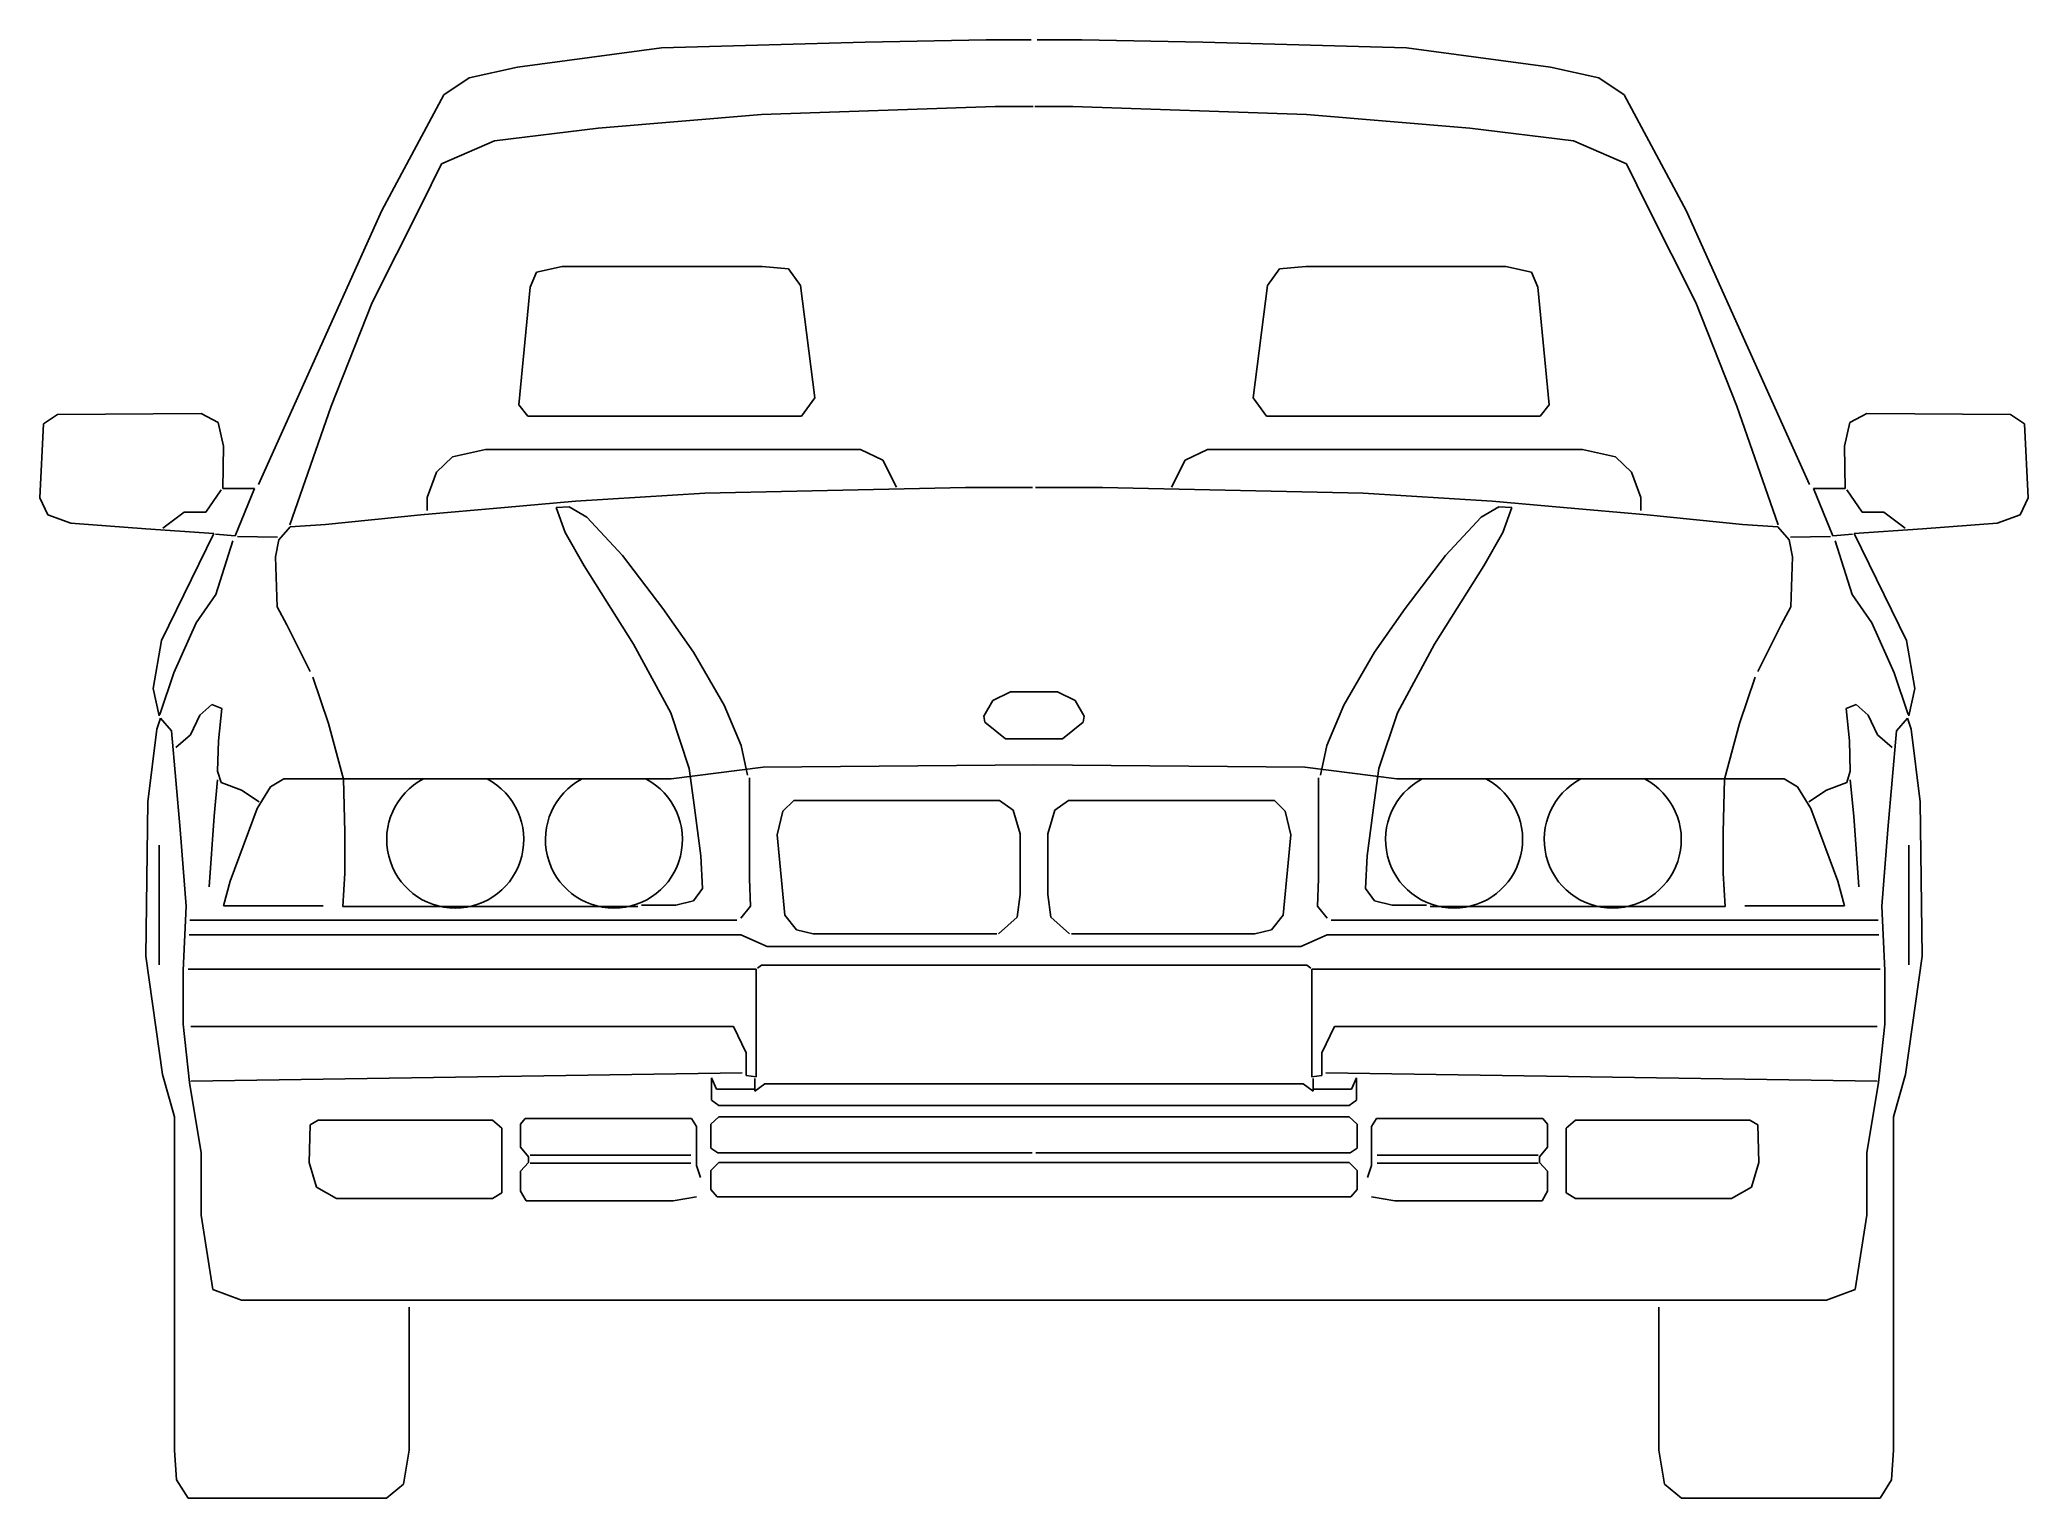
# Model space of a CAD drawing. Extents: x 0 to 1.89, y 0 to 1.39.
import ezdxf

# ---------------------------------------------------------------- set-up
doc = ezdxf.new("R2010")
doc.units = 0
doc.layers.get('0').update_dxf_attribs({"linetype": 'CONTINUOUS'})

msp = doc.modelspace()

# ---------------------------------------------------------------- linework, layer by layer
at = {"color": 0, "linetype": 'BYBLOCK'}
for p, q in [((0.4504, 1.3617), (0.5871, 1.3802)), ((0.5871, 1.3802), (0.7806, 1.3857)), ((0.7806, 1.3857), (0.8953, 1.3879)), ((0.8953, 1.3879), (0.938, 1.3879)), ((0.9864, 1.3879), (0.9437, 1.3879)), ((1.1011, 1.3857), (0.9864, 1.3879)), ((1.2946, 1.3802), (1.1011, 1.3857)), ((1.4313, 1.3617), (1.2946, 1.3802)), ((0.4045, 1.3518), (0.4504, 1.3617)), ((1.4772, 1.3518), (1.4313, 1.3617)), ((0.3805, 1.3354), (0.4045, 1.3518)), ((1.5012, 1.3354), (1.4772, 1.3518)), ((0.3214, 1.2258), (0.3805, 1.3354)), ((0.6822, 1.3169), (0.9041, 1.3245)), ((0.9041, 1.3245), (0.9401, 1.3245)), ((0.9776, 1.3245), (0.9415, 1.3245)), ((1.1995, 1.3169), (0.9776, 1.3245)), ((1.5602, 1.2258), (1.5012, 1.3354)), ((0.4286, 1.2917), (0.5269, 1.3038)), ((0.5269, 1.3038), (0.6822, 1.3169)), ((1.3547, 1.3038), (1.1995, 1.3169)), ((1.4531, 1.2917), (1.3547, 1.3038)), ((0.3783, 1.2699), (0.4286, 1.2917)), ((1.5034, 1.2699), (1.4531, 1.2917)), ((0.3586, 1.2302), (0.3783, 1.2699)), ((1.5231, 1.2302), (1.5034, 1.2699)), ((0.3124, 1.1384), (0.3586, 1.2302)), ((1.5693, 1.1384), (1.5231, 1.2302)), ((0.2045, 0.9655), (0.3214, 1.2258)), ((1.6772, 0.9655), (1.5602, 1.2258)), ((0.4684, 1.1672), (0.4927, 1.1725)), ((0.4927, 1.1725), (0.6826, 1.1725)), ((0.6826, 1.1725), (0.7077, 1.1702)), ((1.199, 1.1725), (1.174, 1.1702)), ((1.3889, 1.1725), (1.199, 1.1725)), ((1.4132, 1.1672), (1.3889, 1.1725)), ((0.4517, 1.041), (0.4624, 1.1528)), ((0.4624, 1.1528), (0.4684, 1.1672)), ((0.7077, 1.1702), (0.7191, 1.1543)), ((0.7191, 1.1543), (0.7328, 1.0478)), ((1.1626, 1.1543), (1.1489, 1.0478)), ((1.174, 1.1702), (1.1626, 1.1543)), ((1.4193, 1.1528), (1.4132, 1.1672)), ((1.43, 1.041), (1.4193, 1.1528)), ((0.2733, 1.0398), (0.3124, 1.1384)), ((1.6083, 1.0398), (1.5693, 1.1384)), ((0.234, 0.9272), (0.2733, 1.0398)), ((0.4601, 1.0304), (0.4517, 1.041)), ((0.7328, 1.0478), (0.7199, 1.0304)), ((1.1489, 1.0478), (1.1618, 1.0304)), ((1.4216, 1.0304), (1.43, 1.041)), ((1.6477, 0.9272), (1.6083, 1.0398)), ((-0.0034, 0.9526), (0.0001, 1.0229)), ((0.0001, 1.0229), (0.0135, 1.032)), ((0.0135, 1.032), (0.15, 1.0327)), ((0.15, 1.0327), (0.1662, 1.0243)), ((0.1662, 1.0243), (0.1711, 1.0018)), ((0.7199, 1.0304), (0.4601, 1.0304)), ((1.1618, 1.0304), (1.4216, 1.0304)), ((1.7155, 1.0243), (1.7106, 1.0018)), ((1.7317, 1.0327), (1.7155, 1.0243)), ((1.8682, 1.032), (1.7317, 1.0327)), ((1.8815, 1.0229), (1.8682, 1.032)), ((1.8851, 0.9526), (1.8815, 1.0229)), ((0.1711, 1.0018), (0.1704, 0.9617)), ((1.7106, 1.0018), (1.7113, 0.9617)), ((0.3887, 0.9916), (0.3735, 0.9772)), ((0.4198, 0.9985), (0.3887, 0.9916)), ((0.7761, 0.9985), (0.4198, 0.9985)), ((0.7973, 0.9886), (0.7761, 0.9985)), ((0.8102, 0.9628), (0.7973, 0.9886)), ((1.0714, 0.9628), (1.0844, 0.9886)), ((1.0844, 0.9886), (1.1056, 0.9985)), ((1.1056, 0.9985), (1.4619, 0.9985)), ((1.4619, 0.9985), (1.493, 0.9916)), ((1.493, 0.9916), (1.5082, 0.9772)), ((0.3735, 0.9772), (0.3644, 0.9529)), ((1.5082, 0.9772), (1.5173, 0.9529)), ((0.0044, 0.9364), (-0.0034, 0.9526)), ((0.1542, 0.9392), (0.169, 0.9603)), ((0.1704, 0.9617), (0.2006, 0.9617)), ((0.2006, 0.9617), (0.1823, 0.9167)), ((0.3644, 0.9529), (0.3644, 0.9408)), ((0.4381, 0.9434), (0.5055, 0.9495)), ((0.5055, 0.9495), (0.6281, 0.9572)), ((0.6281, 0.9572), (0.8759, 0.9625)), ((0.8759, 0.9625), (0.9395, 0.9625)), ((1.0058, 0.9625), (0.9422, 0.9625)), ((1.2536, 0.9572), (1.0058, 0.9625)), ((1.3761, 0.9495), (1.2536, 0.9572)), ((1.4436, 0.9434), (1.3761, 0.9495)), ((1.5173, 0.9529), (1.5173, 0.9408)), ((1.7113, 0.9617), (1.6811, 0.9617)), ((1.6811, 0.9617), (1.6994, 0.9167)), ((1.7275, 0.9392), (1.7127, 0.9603)), ((1.8773, 0.9364), (1.8851, 0.9526)), ((0.0262, 0.9287), (0.0044, 0.9364)), ((0.0972, 0.9231), (0.0262, 0.9287)), ((0.1134, 0.9238), (0.1338, 0.9392)), ((0.1338, 0.9392), (0.1542, 0.9392)), ((0.2343, 0.925), (0.268, 0.9273)), ((0.268, 0.9273), (0.3584, 0.9365)), ((0.3584, 0.9365), (0.4381, 0.9434)), ((0.4872, 0.9434), (0.4994, 0.9442)), ((0.4956, 0.9197), (0.4872, 0.9434)), ((0.4994, 0.9442), (0.5163, 0.9342)), ((0.5163, 0.9342), (0.55, 0.8978)), ((1.3654, 0.9342), (1.3317, 0.8978)), ((1.3823, 0.9442), (1.3654, 0.9342)), ((1.3945, 0.9434), (1.3823, 0.9442)), ((1.3861, 0.9197), (1.3945, 0.9434)), ((1.5232, 0.9365), (1.4436, 0.9434)), ((1.6137, 0.9273), (1.5232, 0.9365)), ((1.6474, 0.925), (1.6137, 0.9273)), ((1.7479, 0.9392), (1.7275, 0.9392)), ((1.7683, 0.9238), (1.7479, 0.9392)), ((1.7845, 0.9231), (1.8555, 0.9287)), ((1.8555, 0.9287), (1.8773, 0.9364)), ((0.162, 0.9188), (0.0972, 0.9231)), ((0.1123, 0.8172), (0.162, 0.9188)), ((0.1823, 0.9167), (0.1635, 0.9181)), ((0.1799, 0.9118), (0.1637, 0.8608)), ((0.1844, 0.916), (0.2224, 0.9153)), ((0.2205, 0.8967), (0.2236, 0.9128)), ((0.2236, 0.9128), (0.2343, 0.925)), ((0.5136, 0.888), (0.4956, 0.9197)), ((1.3681, 0.888), (1.3861, 0.9197)), ((1.6581, 0.9128), (1.6474, 0.925)), ((1.6612, 0.8967), (1.6581, 0.9128)), ((1.6972, 0.916), (1.6593, 0.9153)), ((1.6994, 0.9167), (1.7182, 0.9181)), ((1.7018, 0.9118), (1.718, 0.8608)), ((1.7196, 0.9188), (1.7845, 0.9231)), ((1.7694, 0.8172), (1.7196, 0.9188)), ((0.2221, 0.8491), (0.2205, 0.8967)), ((0.5605, 0.8138), (0.5136, 0.888)), ((0.5136, 0.888), (0.5136, 0.888)), ((0.55, 0.8978), (0.5883, 0.8476)), ((1.3317, 0.8978), (1.2934, 0.8476)), ((1.3211, 0.8138), (1.3681, 0.888)), ((1.3681, 0.888), (1.3681, 0.888)), ((1.6596, 0.8491), (1.6612, 0.8967)), ((0.1637, 0.8608), (0.145, 0.8341)), ((1.718, 0.8608), (1.7366, 0.8341)), ((0.145, 0.8341), (0.1239, 0.7863)), ((0.2313, 0.8322), (0.2221, 0.8491)), ((0.2535, 0.7878), (0.2313, 0.8322)), ((0.5883, 0.8476), (0.6174, 0.8062)), ((1.2934, 0.8476), (1.2643, 0.8062)), ((1.6282, 0.7878), (1.6504, 0.8322)), ((1.6504, 0.8322), (1.6596, 0.8491)), ((1.7366, 0.8341), (1.7577, 0.7863)), ((0.1042, 0.7715), (0.1123, 0.8172)), ((0.5958, 0.7484), (0.5605, 0.8138)), ((1.2859, 0.7484), (1.3211, 0.8138)), ((1.7774, 0.7715), (1.7694, 0.8172)), ((0.6174, 0.8062), (0.6465, 0.7557)), ((1.2643, 0.8062), (1.2352, 0.7557)), ((0.1239, 0.7863), (0.1106, 0.7469)), ((0.256, 0.7822), (0.2709, 0.7383)), ((1.6257, 0.7822), (1.6108, 0.7383)), ((1.7577, 0.7863), (1.7711, 0.7469)), ((0.1099, 0.7455), (0.1042, 0.7715)), ((0.1599, 0.7565), (0.1486, 0.7461)), ((0.1696, 0.7525), (0.1599, 0.7565)), ((0.6465, 0.7557), (0.6626, 0.7174)), ((0.9016, 0.7601), (0.8933, 0.7452)), ((0.9184, 0.7685), (0.9016, 0.7601)), ((0.9408, 0.7685), (0.9184, 0.7685)), ((0.9409, 0.7685), (0.9633, 0.7685)), ((0.9633, 0.7685), (0.98, 0.7601)), ((0.98, 0.7601), (0.9884, 0.7452)), ((1.2352, 0.7557), (1.2191, 0.7174)), ((1.7121, 0.7525), (1.7218, 0.7565)), ((1.7218, 0.7565), (1.7331, 0.7461)), ((1.7718, 0.7455), (1.7774, 0.7715)), ((0.1114, 0.7433), (0.1077, 0.733)), ((0.1217, 0.7312), (0.1114, 0.7433)), ((0.1486, 0.7461), (0.1397, 0.7275)), ((0.1664, 0.7219), (0.1696, 0.7525)), ((0.2709, 0.7383), (0.285, 0.6853)), ((0.6134, 0.6956), (0.5958, 0.7484)), ((0.8933, 0.7452), (0.8942, 0.7396)), ((0.8942, 0.7396), (0.9137, 0.7238)), ((0.9875, 0.7396), (0.9679, 0.7238)), ((0.9884, 0.7452), (0.9875, 0.7396)), ((1.2683, 0.6956), (1.2859, 0.7484)), ((1.6108, 0.7383), (1.5967, 0.6853)), ((1.7153, 0.7219), (1.7121, 0.7525)), ((1.7331, 0.7461), (1.7419, 0.7275)), ((1.76, 0.7312), (1.7703, 0.7433)), ((1.7703, 0.7433), (1.774, 0.733)), ((0.1077, 0.733), (0.0992, 0.6639)), ((0.1301, 0.6377), (0.1217, 0.7312)), ((0.1397, 0.7275), (0.126, 0.7154)), ((0.1655, 0.6929), (0.1664, 0.7219)), ((0.9137, 0.7238), (0.9408, 0.7238)), ((0.9679, 0.7238), (0.9408, 0.7238)), ((1.7161, 0.6929), (1.7153, 0.7219)), ((1.7419, 0.7275), (1.7557, 0.7154)), ((1.7516, 0.6377), (1.76, 0.7312)), ((1.774, 0.733), (1.7824, 0.6639)), ((0.6626, 0.7174), (0.6687, 0.6891)), ((0.9408, 0.6992), (0.6837, 0.6969)), ((0.9408, 0.6992), (1.198, 0.6969)), ((1.2191, 0.7174), (1.2129, 0.6891)), ((0.1655, 0.6848), (0.1623, 0.6502)), ((0.1688, 0.6824), (0.1655, 0.6929)), ((0.1881, 0.6751), (0.1688, 0.6824)), ((0.2284, 0.6857), (0.2157, 0.6782)), ((0.5962, 0.6857), (0.2284, 0.6857)), ((0.285, 0.6853), (0.2864, 0.6351)), ((0.6837, 0.6969), (0.5962, 0.6857)), ((0.6176, 0.6654), (0.6134, 0.6956)), ((0.6707, 0.5907), (0.6707, 0.6866)), ((1.198, 0.6969), (1.2855, 0.6857)), ((1.211, 0.5907), (1.211, 0.6866)), ((1.2641, 0.6654), (1.2683, 0.6956)), ((1.2855, 0.6857), (1.6533, 0.6857)), ((1.5967, 0.6853), (1.5952, 0.6351)), ((1.6533, 0.6857), (1.666, 0.6782)), ((1.6936, 0.6751), (1.7129, 0.6824)), ((1.7129, 0.6824), (1.7161, 0.6929)), ((1.7161, 0.6848), (1.7194, 0.6502)), ((0.0992, 0.6639), (0.0974, 0.5172)), ((0.2051, 0.6639), (0.1881, 0.6751)), ((0.2157, 0.6782), (0.203, 0.6577)), ((0.6243, 0.6126), (0.6176, 0.6654)), ((0.7023, 0.6549), (0.7126, 0.6652)), ((0.7126, 0.6652), (0.9082, 0.6652)), ((0.9082, 0.6652), (0.9212, 0.6559)), ((0.9735, 0.6652), (0.9605, 0.6559)), ((1.1691, 0.6652), (0.9735, 0.6652)), ((1.1793, 0.6549), (1.1691, 0.6652)), ((1.2574, 0.6126), (1.2641, 0.6654)), ((1.666, 0.6782), (1.6787, 0.6577)), ((1.6766, 0.6639), (1.6936, 0.6751)), ((1.7824, 0.6639), (1.7843, 0.5172)), ((0.1623, 0.6502), (0.1575, 0.5833)), ((0.203, 0.6577), (0.1775, 0.5884)), ((0.6968, 0.6326), (0.7023, 0.6549)), ((0.9212, 0.6559), (0.9277, 0.6335)), ((0.9605, 0.6559), (0.954, 0.6335)), ((1.1849, 0.6326), (1.1793, 0.6549)), ((1.6787, 0.6577), (1.7042, 0.5884)), ((1.7194, 0.6502), (1.7242, 0.5833)), ((0.1357, 0.5648), (0.1301, 0.6377)), ((0.2864, 0.6351), (0.2864, 0.5962)), ((0.7042, 0.5563), (0.6968, 0.6326)), ((0.9277, 0.6335), (0.9277, 0.5758)), ((0.954, 0.6335), (0.954, 0.5758)), ((1.1775, 0.5563), (1.1849, 0.6326)), ((1.5952, 0.6351), (1.5952, 0.5962)), ((1.746, 0.5648), (1.7516, 0.6377)), ((0.1099, 0.6228), (0.1099, 0.5091)), ((0.626, 0.5816), (0.6243, 0.6126)), ((1.2557, 0.5816), (1.2574, 0.6126)), ((1.7718, 0.6228), (1.7718, 0.5091)), ((0.1775, 0.5884), (0.1711, 0.5651)), ((0.2864, 0.5962), (0.2843, 0.5644)), ((0.6716, 0.5647), (0.6707, 0.5907)), ((1.2101, 0.5647), (1.211, 0.5907)), ((1.5952, 0.5962), (1.5974, 0.5644)), ((1.7042, 0.5884), (1.7106, 0.5651)), ((0.6008, 0.5656), (0.6176, 0.5698)), ((0.6176, 0.5698), (0.626, 0.5816)), ((0.9277, 0.5758), (0.9249, 0.5544)), ((0.954, 0.5758), (0.9568, 0.5544)), ((1.2641, 0.5698), (1.2557, 0.5816)), ((1.2809, 0.5656), (1.2641, 0.5698)), ((0.1327, 0.5037), (0.1357, 0.5648)), ((0.6586, 0.5516), (0.1391, 0.5516)), ((0.1711, 0.5651), (0.2659, 0.5651)), ((0.2843, 0.5644), (0.5645, 0.5644)), ((0.5681, 0.5656), (0.6008, 0.5656)), ((0.6623, 0.5535), (0.6716, 0.5647)), ((0.7154, 0.5423), (0.7042, 0.5563)), ((0.9249, 0.5544), (0.9072, 0.5386)), ((0.9568, 0.5544), (0.9745, 0.5386)), ((1.1663, 0.5423), (1.1775, 0.5563)), ((1.2194, 0.5535), (1.2101, 0.5647)), ((1.2231, 0.5516), (1.7426, 0.5516)), ((1.3136, 0.5656), (1.2809, 0.5656)), ((1.5974, 0.5644), (1.3172, 0.5644)), ((1.7106, 0.5651), (1.6158, 0.5651)), ((1.749, 0.5037), (1.746, 0.5648)), ((0.6623, 0.5377), (0.1385, 0.5377)), ((0.6874, 0.5265), (0.6623, 0.5377)), ((0.7312, 0.5386), (0.7154, 0.5423)), ((0.9054, 0.5386), (0.7312, 0.5386)), ((0.9763, 0.5386), (1.1505, 0.5386)), ((1.1505, 0.5386), (1.1663, 0.5423)), ((1.1942, 0.5265), (1.2194, 0.5377)), ((1.2194, 0.5377), (1.7432, 0.5377)), ((0.0974, 0.5172), (0.1133, 0.405)), ((0.9408, 0.5265), (0.6874, 0.5265)), ((0.9408, 0.5265), (1.1942, 0.5265)), ((1.7843, 0.5172), (1.7684, 0.405)), ((0.1327, 0.4527), (0.1327, 0.5037)), ((0.1374, 0.505), (0.677, 0.505)), ((0.677, 0.505), (0.677, 0.4025)), ((0.6819, 0.5088), (0.6781, 0.506)), ((0.9408, 0.5088), (0.6819, 0.5088)), ((0.9408, 0.5088), (1.1998, 0.5088)), ((1.1998, 0.5088), (1.2036, 0.506)), ((1.7443, 0.505), (1.2046, 0.505)), ((1.2046, 0.505), (1.2046, 0.4025)), ((1.749, 0.4527), (1.749, 0.5037)), ((0.1388, 0.3974), (0.1327, 0.4527)), ((0.6555, 0.4505), (0.1401, 0.4505)), ((0.6676, 0.4254), (0.6555, 0.4505)), ((1.2141, 0.4254), (1.2262, 0.4505)), ((1.2262, 0.4505), (1.7416, 0.4505)), ((1.7429, 0.3974), (1.749, 0.4527)), ((0.6676, 0.4039), (0.6676, 0.4254)), ((1.2141, 0.4039), (1.2141, 0.4254)), ((0.1133, 0.405), (0.1245, 0.3648)), ((0.1499, 0.3303), (0.1388, 0.3974)), ((0.1401, 0.3985), (0.6636, 0.4065)), ((0.6346, 0.3806), (0.6346, 0.4018)), ((0.6346, 0.4018), (0.6392, 0.3909)), ((0.677, 0.4025), (0.6676, 0.4039)), ((0.6757, 0.4012), (0.6757, 0.3891)), ((1.2046, 0.4025), (1.2141, 0.4039)), ((1.206, 0.4012), (1.206, 0.3891)), ((1.7416, 0.3985), (1.2181, 0.4065)), ((1.2471, 0.4018), (1.2425, 0.3909)), ((1.2471, 0.3806), (1.2471, 0.4018)), ((1.7317, 0.3303), (1.7429, 0.3974)), ((1.7684, 0.405), (1.7572, 0.3648)), ((0.6415, 0.3753), (0.6346, 0.3806)), ((0.6392, 0.3909), (0.6749, 0.3909)), ((0.6757, 0.3891), (0.6851, 0.3961)), ((0.6851, 0.3961), (0.9408, 0.3961)), ((1.1966, 0.3961), (0.9408, 0.3961)), ((1.206, 0.3891), (1.1966, 0.3961)), ((1.2425, 0.3909), (1.2068, 0.3909)), ((1.2402, 0.3753), (1.2471, 0.3806)), ((0.1245, 0.3648), (0.1245, 0.048)), ((0.2609, 0.3616), (0.2533, 0.357)), ((0.4265, 0.3616), (0.2609, 0.3616)), ((0.4356, 0.354), (0.4265, 0.3616)), ((0.4576, 0.3631), (0.4531, 0.3578)), ((0.6156, 0.3631), (0.4576, 0.3631)), ((0.6202, 0.3555), (0.6156, 0.3631)), ((0.6415, 0.3646), (0.6339, 0.3578)), ((0.9408, 0.3753), (0.6415, 0.3753)), ((0.9408, 0.3646), (0.6415, 0.3646)), ((0.9408, 0.3753), (1.2402, 0.3753)), ((0.9408, 0.3646), (1.2402, 0.3646)), ((1.2402, 0.3646), (1.2478, 0.3578)), ((1.2615, 0.3555), (1.2661, 0.3631)), ((1.2661, 0.3631), (1.424, 0.3631)), ((1.424, 0.3631), (1.4286, 0.3578)), ((1.4461, 0.354), (1.4552, 0.3616)), ((1.4552, 0.3616), (1.6208, 0.3616)), ((1.6208, 0.3616), (1.6284, 0.357)), ((1.7572, 0.3648), (1.7572, 0.048)), ((0.2533, 0.357), (0.2526, 0.3214)), ((0.4356, 0.2925), (0.4356, 0.354)), ((0.4531, 0.3578), (0.4531, 0.3358)), ((0.6202, 0.3183), (0.6202, 0.3555)), ((0.6339, 0.3578), (0.6339, 0.335)), ((1.2478, 0.3578), (1.2478, 0.335)), ((1.2615, 0.3183), (1.2615, 0.3555)), ((1.4286, 0.3578), (1.4286, 0.3358)), ((1.4461, 0.2925), (1.4461, 0.354)), ((1.6284, 0.357), (1.6291, 0.3214)), ((0.1499, 0.2711), (0.1499, 0.3303)), ((0.2526, 0.3214), (0.2594, 0.2978)), ((0.4531, 0.3358), (0.4607, 0.3267)), ((0.4607, 0.3214), (0.4531, 0.313)), ((0.4607, 0.3267), (0.4607, 0.3214)), ((0.6149, 0.3282), (0.4622, 0.3282)), ((0.6339, 0.335), (0.6407, 0.3305)), ((0.6415, 0.3214), (0.6339, 0.3138)), ((0.6407, 0.3305), (0.9392, 0.3305)), ((0.9408, 0.3214), (0.6415, 0.3214)), ((0.9408, 0.3214), (1.2402, 0.3214)), ((1.241, 0.3305), (0.9425, 0.3305)), ((1.2402, 0.3214), (1.2478, 0.3138)), ((1.2478, 0.335), (1.241, 0.3305)), ((1.2668, 0.3282), (1.4195, 0.3282)), ((1.4286, 0.3358), (1.421, 0.3267)), ((1.421, 0.3267), (1.421, 0.3214)), ((1.421, 0.3214), (1.4286, 0.313)), ((1.6291, 0.3214), (1.6223, 0.2978)), ((1.7317, 0.2711), (1.7317, 0.3303)), ((0.4531, 0.313), (0.4531, 0.294)), ((0.6149, 0.3206), (0.4622, 0.3206)), ((0.624, 0.3069), (0.6202, 0.3183)), ((0.6339, 0.3138), (0.6339, 0.2955)), ((1.2478, 0.3138), (1.2478, 0.2955)), ((1.2577, 0.3069), (1.2615, 0.3183)), ((1.2668, 0.3206), (1.4195, 0.3206)), ((1.4286, 0.313), (1.4286, 0.294)), ((0.2594, 0.2978), (0.2784, 0.2872)), ((0.2784, 0.2872), (0.4265, 0.2872)), ((0.4265, 0.2872), (0.4356, 0.2925)), ((0.4531, 0.294), (0.4584, 0.2849)), ((0.4584, 0.2849), (0.5982, 0.2849)), ((0.5982, 0.2849), (0.6202, 0.2887)), ((0.6339, 0.2955), (0.6399, 0.2887)), ((0.6399, 0.2887), (0.9408, 0.2887)), ((1.2417, 0.2887), (0.9408, 0.2887)), ((1.2478, 0.2955), (1.2417, 0.2887)), ((1.2835, 0.2849), (1.2615, 0.2887)), ((1.4233, 0.2849), (1.2835, 0.2849)), ((1.4286, 0.294), (1.4233, 0.2849)), ((1.4552, 0.2872), (1.4461, 0.2925)), ((1.6033, 0.2872), (1.4552, 0.2872)), ((1.6223, 0.2978), (1.6033, 0.2872)), ((0.1611, 0.2006), (0.1499, 0.2711)), ((1.7206, 0.2006), (1.7317, 0.2711)), ((0.1882, 0.1904), (0.1611, 0.2006)), ((0.9408, 0.1904), (0.1882, 0.1904)), ((0.9408, 0.1904), (1.6935, 0.1904)), ((1.6935, 0.1904), (1.7206, 0.2006)), ((0.3473, 0.048), (0.3473, 0.1839)), ((1.5343, 0.048), (1.5343, 0.1839)), ((0.1245, 0.048), (0.1266, 0.0198)), ((0.342, 0.0158), (0.3473, 0.048)), ((1.5397, 0.0158), (1.5343, 0.048)), ((1.7572, 0.048), (1.7551, 0.0198)), ((0.1266, 0.0198), (0.1374, 0.0023)), ((1.7551, 0.0198), (1.7443, 0.0023)), ((0.1374, 0.0023), (0.3258, 0.0023)), ((0.3258, 0.0023), (0.342, 0.0158)), ((1.5559, 0.0023), (1.5397, 0.0158)), ((1.7443, 0.0023), (1.5559, 0.0023))]:
    msp.add_line(p, q, dxfattribs=at)
for centre in [(0.3912, 0.628), (0.5419, 0.628), (1.3398, 0.628), (1.4905, 0.628)]:
    msp.add_arc(centre, 0.0651, 117.7038, 62.2962, dxfattribs=at)

doc.saveas('drawing.dxf')
